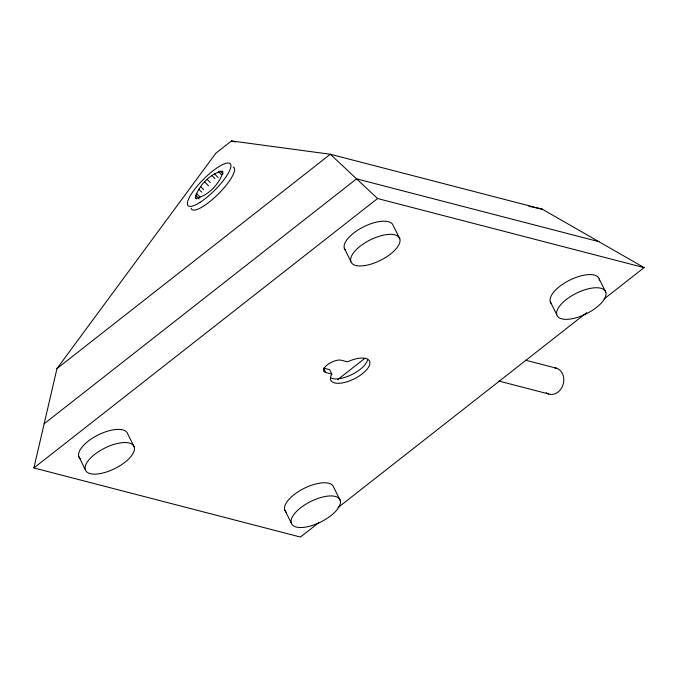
<?xml version="1.0" encoding="UTF-8"?>
<svg xmlns="http://www.w3.org/2000/svg" width="678" height="678" viewBox="0 0 678 678"><rect width="100%" height="100%" fill="white"/><g stroke="black" fill="none" stroke-linecap="round" stroke-linejoin="round"><path stroke-width="1.02" d="M195.366 197.561C198.273 185.975 210.485 173.237 222.342 171.136L222.926 171.873C220.019 183.467 207.807 196.196 195.95 198.307L195.366 197.561L196.857 199.061M318.753 522.696L300.447 537.052L33.9 467.947L56.969 368.569L215.875 153.194L231.495 140.948L330.33 154.253L542.358 209.222L644.1 267.624L604.157 298.939M56.969 368.569L330.33 154.253L377.553 198.518L644.1 267.624M44.155 423.775L356.56 178.848L598.886 241.665M33.9 467.947L377.553 198.518M337.669 379.646L365.095 358.154M337.89 507.695L586.69 312.643M528.925 206.29L542.358 209.222M231.495 140.948L235.529 141.999M525.933 360.298L556.528 368.23M498.813 381.053L548.782 394.003M323.465 368.086L329.678 369.696L331.864 374.087A21.611 9.136 -26.5 0 0 331.94 381.697L334.542 382.926A21.611 9.136 -26.5 0 0 362.281 373.824A21.611 9.136 -26.5 0 0 365.781 358.433L362.111 358.035A21.611 9.136 -26.5 0 0 347.483 361.832L341.271 360.23A10.806 4.568 -26.5 0 0 327.406 364.781A10.806 4.568 -26.5 0 0 325.652 372.476L331.864 374.087M330.491 377.663L332.356 378.544A21.611 9.136 -26.5 0 0 353.196 373.883A21.611 9.136 -26.5 0 0 367.595 359.857M220.155 171.009L223.138 174M218.384 171.61L221.359 174.602M214.434 173.814L218.163 177.551M211.951 175.594L214.926 178.585M207.298 179.543L210.282 182.535M204.764 182.026L208.493 185.764M200.663 186.653L203.637 189.645M198.756 189.179L201.739 192.171M196.289 193.255L200.018 196.993M195.527 195.137L199.256 198.874M599.242 279.099L605.793 292.243A27.018 11.416 -26.5 0 1 571.978 318.762A27.018 11.416 -26.5 0 1 566.172 299.608A27.018 11.416 -26.5 0 1 605.793 292.243M550.273 301.685L556.833 314.829M399.825 238.842A27.018 11.416 -26.5 0 0 360.196 246.207A27.018 11.416 -26.5 0 0 366.01 265.361A27.018 11.416 -26.5 0 0 399.825 238.842L393.274 225.698A27.018 11.416 -26.5 0 0 363.315 226.961A27.018 11.416 -26.5 0 0 345.263 250.029M344.305 248.284L350.865 261.428M323.906 368.968L325.652 372.476M340.246 500.432A27.018 11.416 -26.5 0 0 300.625 507.805A27.018 11.416 -26.5 0 0 306.431 526.95A27.018 11.416 -26.5 0 0 340.246 500.432L333.695 487.287A27.018 11.416 -26.5 0 0 302.693 489.092A27.018 11.416 -26.5 0 0 286.43 512.356M284.726 509.873L291.286 523.026M134.278 447.039A27.018 11.416 -26.5 0 0 94.649 454.404A27.018 11.416 -26.5 0 0 100.463 473.549A27.018 11.416 -26.5 0 0 134.278 447.039L127.727 433.886A27.018 11.416 -26.5 0 0 96.725 435.691A27.018 11.416 -26.5 0 0 80.462 458.955M78.758 456.472L85.318 469.625M233.224 166.991A29.722 7.848 -44.9 0 1 217.723 194.603A29.722 7.848 -44.9 0 1 191.145 208.222M551.231 303.43A27.018 11.416 -26.5 0 1 570.868 279.582A27.018 11.416 -26.5 0 1 599.471 280.633M554.646 367.84A13.458 10.975 -75.5 0 1 562.926 385.036A13.458 10.975 -75.5 0 1 546.214 392.698M200.12 202.29A29.722 7.848 -44.9 0 0 230.825 164.915A29.722 7.848 -44.9 0 0 196.501 186.95A29.722 7.848 -44.9 0 0 200.12 202.29"/></g></svg>
